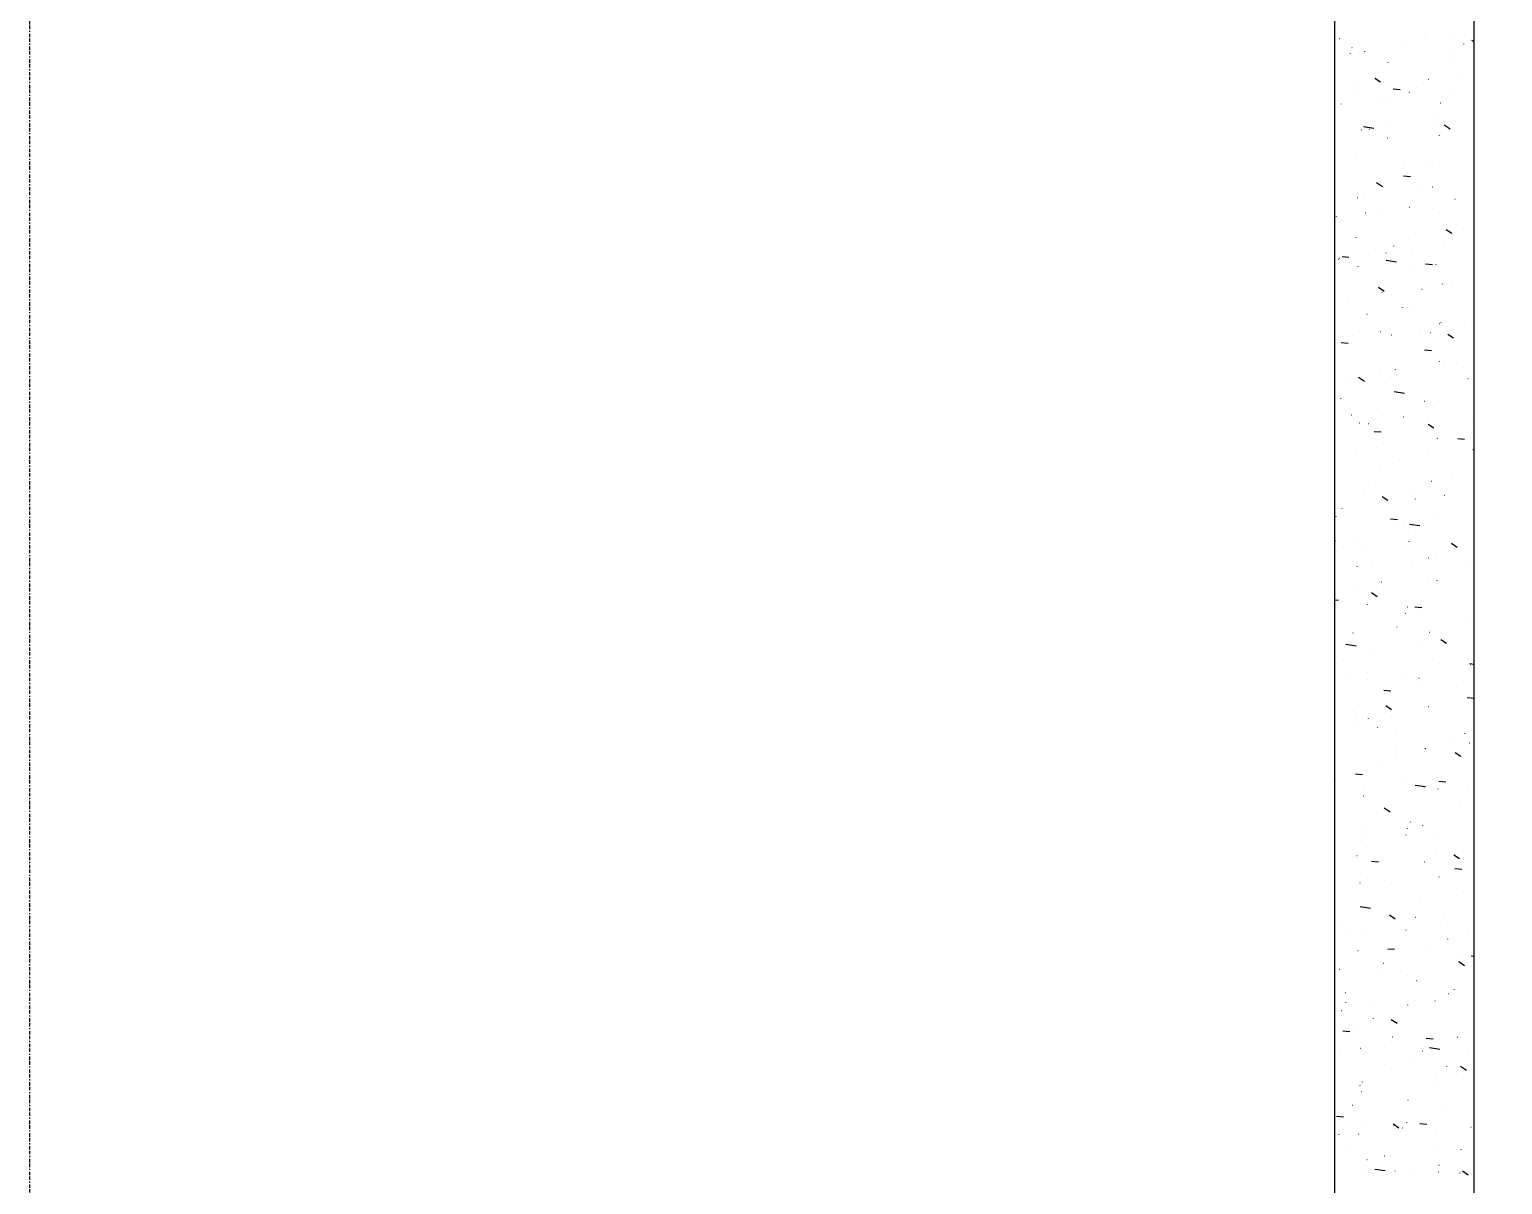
# Model space of a CAD drawing. Extents: x -1789 to 4156, y -3064 to 1391.
# Drawn here: x 2462.2 to 2588.9, y -1860.5 to -1761.1 of the extents above; entities that cross this region are included whole.
import ezdxf

# ---------------------------------------------------------------- set-up
doc = ezdxf.new("R2010")
doc.units = 0
doc.linetypes.add('ESTILO_TQS_0003', pattern=[0.92, 0.3, -0.15, 0.02, -0.15, 0.3])
doc.layers.add('2', color=2, linetype='CONTINUOUS')
doc.layers.add('9', color=254, linetype='CONTINUOUS')

msp = doc.modelspace()

# ---------------------------------------------------------------- linework, layer by layer
at = {"layer": '2', "linetype": 'ESTILO_TQS_0003'}
msp.add_lwpolyline([(2462.16665, -2158.40875), (3089.1606, -2158.40875), (3089.1606, 1006.1651), (2462.16665, 1011.24555), (2462.16665, -2158.40875)], dxfattribs=at)
at = {"layer": '9', "linetype": 'Continuous'}
for p, q in [((2574.87045, -1761.8922), (2574.862, -1761.8868)), ((2580.20865, -1762.11775), (2580.2002, -1762.11235)), ((2582.2318, -1761.41185), (2582.22445, -1761.4051)), ((2582.23605, -1761.7966), (2582.246, -1761.7953)), ((2584.73945, -1761.467), (2584.7494, -1761.4657)), ((2585.5469, -1762.3433), (2585.53845, -1762.3379)), ((2586.4368, -1762.1637), (2586.2334, -1762.0265)), ((2574.4368, -1762.8234), (2574.4368, -1762.8234)), ((2575.78805, -1763.1737), (2575.796, -1763.16765)), ((2575.92055, -1762.62805), (2575.9305, -1762.62675)), ((2577.04255, -1763.00175), (2577.0352, -1762.995)), ((2584.432, -1763.01225), (2584.43995, -1763.00615)), ((2584.62795, -1763.6075), (2584.6206, -1763.60075)), ((2586.4368, -1762.91025), (2586.4368, -1762.91025)), ((2586.4368, -1762.91025), (2586.4368, -1762.91025)), ((2574.4368, -1764.21055), (2574.4368, -1764.21055)), ((2574.4368, -1764.21055), (2574.4368, -1764.21055)), ((2579.03505, -1763.91785), (2579.043, -1763.91175)), ((2584.9909, -1765.0317), (2585.0008, -1765.0304)), ((2576.11065, -1765.85755), (2576.1022, -1765.8522)), ((2576.172, -1766.19275), (2576.1819, -1766.1914)), ((2578.3889, -1765.628), (2577.89145, -1765.29245)), ((2580.06705, -1766.2849), (2579.46935, -1766.2326)), ((2581.4489, -1766.0831), (2581.44045, -1766.07775)), ((2582.4875, -1765.36125), (2582.4974, -1765.35995)), ((2584.3104, -1766.3412), (2584.31835, -1766.3351)), ((2586.4368, -1765.26505), (2586.4368, -1765.26505)), ((2586.4368, -1765.26505), (2586.4368, -1765.26505)), ((2586.4368, -1765.26505), (2586.4368, -1765.26505)), ((2586.4368, -1766.0855), (2586.4368, -1766.0855)), ((2586.4368, -1766.0855), (2586.4368, -1766.0855)), ((2574.4368, -1766.42115), (2574.4368, -1766.42115)), ((2574.4368, -1767.4462), (2574.4368, -1767.4462)), ((2574.4368, -1767.4462), (2574.4368, -1767.4462)), ((2575.0298, -1767.50235), (2575.02245, -1767.4956)), ((2578.21915, -1767.2008), (2578.2107, -1767.19545)), ((2579.11655, -1767.09095), (2579.1245, -1767.08485)), ((2580.86165, -1766.5013), (2580.8543, -1766.49455)), ((2583.55735, -1767.42635), (2583.54895, -1767.421)), ((2586.4368, -1766.8422), (2586.4368, -1766.8422)), ((2583.2578, -1768.69695), (2583.25045, -1768.6902)), ((2574.4368, -1770.01895), (2574.4368, -1770.01895)), ((2574.4368, -1770.01895), (2574.4368, -1770.01895)), ((2576.7536, -1769.71395), (2576.7635, -1769.71265)), ((2577.7933, -1769.61435), (2576.90395, -1769.4764)), ((2577.42595, -1769.698), (2577.4186, -1769.69125)), ((2579.257, -1769.38435), (2579.2669, -1769.38305)), ((2583.0443, -1768.88575), (2583.0542, -1768.88445)), ((2584.35795, -1769.6542), (2583.86055, -1769.31865)), ((2586.4368, -1769.2608), (2586.4368, -1769.2608)), ((2586.4368, -1769.2608), (2586.4368, -1769.2608)), ((2586.4368, -1769.2608), (2586.4368, -1769.2608)), ((2574.4368, -1770.68185), (2574.4368, -1770.68185)), ((2578.99495, -1770.4199), (2579.0029, -1770.4138)), ((2583.4605, -1770.22895), (2583.46845, -1770.2229)), ((2586.4368, -1770.9549), (2586.4368, -1770.9549)), ((2586.4368, -1771.0564), (2586.4368, -1771.0564)), ((2576.2718, -1772.3108), (2576.26335, -1772.3054)), ((2582.81885, -1772.5132), (2582.82875, -1772.5119)), ((2586.4368, -1771.61), (2586.4368, -1771.61)), ((2586.4368, -1771.61), (2586.4368, -1771.61)), ((2586.4368, -1771.61), (2586.4368, -1771.61)), ((2586.4368, -1772.43605), (2586.4368, -1772.43605)), ((2586.4368, -1772.43605), (2586.4368, -1772.43605)), ((2586.4368, -1772.43605), (2586.4368, -1772.43605)), ((2574.4368, -1773.61675), (2574.4368, -1773.61675)), ((2574.4368, -1773.61675), (2574.4368, -1773.61675)), ((2574.4368, -1773.91745), (2574.4368, -1773.91745)), ((2580.31545, -1772.8428), (2580.32535, -1772.8415)), ((2580.94755, -1773.76245), (2580.34985, -1773.71015)), ((2582.3343, -1772.99775), (2582.3259, -1772.9924)), ((2578.54595, -1774.6266), (2578.04855, -1774.2911)), ((2578.28785, -1774.1981), (2578.2958, -1774.192)), ((2581.53485, -1774.94225), (2581.54275, -1774.93615)), ((2582.84495, -1774.6636), (2582.83755, -1774.65685)), ((2586.4368, -1774.2427), (2586.4368, -1774.2427)), ((2576.41765, -1775.57895), (2576.4092, -1775.5736)), ((2576.94585, -1775.60305), (2576.93845, -1775.5963)), ((2580.88615, -1776.36545), (2580.89605, -1776.36415)), ((2584.7818, -1775.68635), (2584.78975, -1775.6803)), ((2586.4368, -1775.61135), (2586.4368, -1775.61135)), ((2586.4368, -1775.61135), (2586.4368, -1775.61135)), ((2574.4368, -1777.1531), (2574.4368, -1777.1531)), ((2574.4368, -1777.1531), (2574.4368, -1777.1531)), ((2574.4368, -1777.1531), (2574.4368, -1777.1531)), ((2574.4368, -1777.2145), (2574.4368, -1777.2145)), ((2574.4368, -1777.2145), (2574.4368, -1777.2145)), ((2574.5954, -1777.19365), (2574.60535, -1777.1923)), ((2577.0988, -1776.86405), (2577.10875, -1776.86275)), ((2578.5261, -1776.9222), (2578.5177, -1776.91685)), ((2582.85025, -1776.5017), (2582.8418, -1776.49635)), ((2576.27885, -1778.97525), (2576.2868, -1778.9692)), ((2584.51505, -1778.6528), (2584.0176, -1778.3173)), ((2584.9587, -1777.84495), (2584.9503, -1777.8396)), ((2586.4368, -1777.95495), (2586.4368, -1777.95495)), ((2586.4368, -1777.95495), (2586.4368, -1777.95495)), ((2586.4368, -1778.7866), (2586.4368, -1778.7866)), ((2586.4368, -1778.7866), (2586.4368, -1778.7866)), ((2586.4368, -1778.7866), (2586.4368, -1778.7866)), ((2579.52585, -1779.7194), (2579.5338, -1779.7133)), ((2580.76495, -1779.1026), (2580.75755, -1779.09585)), ((2581.1237, -1779.93195), (2581.1336, -1779.93065)), ((2583.824, -1779.65695), (2583.83195, -1779.65085)), ((2586.4368, -1779.94905), (2586.4368, -1779.94905)), ((2574.4368, -1780.38875), (2574.4368, -1780.38875)), ((2574.4368, -1780.38875), (2574.4368, -1780.38875)), ((2574.4368, -1780.8123), (2574.4368, -1780.8123)), ((2574.4368, -1780.8123), (2574.4368, -1780.8123)), ((2574.76005, -1780.87355), (2574.75165, -1780.86815)), ((2574.83295, -1780.76015), (2574.8429, -1780.75885)), ((2575.6695, -1780.7012), (2575.07175, -1780.6489)), ((2576.4569, -1781.49995), (2576.4495, -1781.4932)), ((2577.33635, -1780.43055), (2577.3463, -1780.42925)), ((2578.8781, -1780.3217), (2578.86965, -1780.31635)), ((2579.76275, -1781.11055), (2578.87335, -1780.9726)), ((2582.8421, -1781.32875), (2582.2444, -1781.27645)), ((2583.1611, -1781.29825), (2583.1537, -1781.2915)), ((2580.98655, -1781.66495), (2580.9781, -1781.6596)), ((2586.4368, -1781.64325), (2586.4368, -1781.64325)), ((2586.4368, -1781.9619), (2586.4368, -1781.9619)), ((2586.4368, -1781.9619), (2586.4368, -1781.9619)), ((2586.4368, -1781.9619), (2586.4368, -1781.9619)), ((2586.4368, -1782.14565), (2586.4368, -1782.14565)), ((2574.4368, -1783.62435), (2574.4368, -1783.62435)), ((2574.4368, -1783.62435), (2574.4368, -1783.62435)), ((2578.70305, -1783.62525), (2578.2056, -1783.28975)), ((2578.50855, -1783.73565), (2578.5165, -1783.72955)), ((2581.94025, -1783.4222), (2581.95015, -1783.4209)), ((2583.7024, -1782.9859), (2583.71035, -1782.9798)), ((2584.44365, -1783.09265), (2584.45355, -1783.09135)), ((2574.4368, -1784.41005), (2574.4368, -1784.41005)), ((2575.62475, -1784.25365), (2575.63465, -1784.25235)), ((2580.27595, -1784.9995), (2580.2686, -1784.99275)), ((2581.33855, -1785.06445), (2581.3301, -1785.0591)), ((2586.4368, -1784.29995), (2586.4368, -1784.29995)), ((2586.4368, -1784.29995), (2586.4368, -1784.29995)), ((2586.4368, -1784.29995), (2586.4368, -1784.29995)), ((2586.4368, -1785.13715), (2586.4368, -1785.13715)), ((2586.4368, -1785.13715), (2586.4368, -1785.13715)), ((2586.4368, -1785.13715), (2586.4368, -1785.13715)), ((2577.2205, -1785.6163), (2577.2121, -1785.6109)), ((2583.447, -1786.4077), (2583.43855, -1786.40235)), ((2583.5808, -1786.3148), (2583.58875, -1786.30875)), ((2585.60025, -1786.53815), (2585.6102, -1786.53685)), ((2574.4368, -1786.86), (2574.4368, -1786.86)), ((2575.9679, -1787.3969), (2575.96055, -1787.3901)), ((2578.38695, -1787.0646), (2578.3949, -1787.0585)), ((2579.30955, -1787.36635), (2579.31945, -1787.36505)), ((2581.81295, -1787.03675), (2581.82285, -1787.03545)), ((2582.6721, -1787.1952), (2582.66475, -1787.18845)), ((2584.6721, -1787.65145), (2584.1747, -1787.3159)), ((2574.4368, -1788.00785), (2574.4368, -1788.00785)), ((2574.4368, -1788.00785), (2574.4368, -1788.00785)), ((2575.60235, -1788.0959), (2575.00465, -1788.0436)), ((2582.77495, -1788.7234), (2582.17725, -1788.6711)), ((2586.4368, -1788.31245), (2586.4368, -1788.31245)), ((2586.4368, -1788.31245), (2586.4368, -1788.31245)), ((2586.4368, -1788.31245), (2586.4368, -1788.31245)), ((2586.4368, -1788.84175), (2586.4368, -1788.84175)), ((2586.4368, -1789.04375), (2586.4368, -1789.04375)), ((2574.4368, -1790.09565), (2574.4368, -1790.09565)), ((2578.26535, -1790.3935), (2578.2733, -1790.38745)), ((2579.68095, -1790.35905), (2579.67255, -1790.35365)), ((2583.45925, -1789.64375), (2583.46715, -1789.63765)), ((2583.79895, -1789.8072), (2583.79055, -1789.80185)), ((2585.5186, -1790.1467), (2585.5285, -1790.1454)), ((2574.4368, -1791.6056), (2574.4368, -1791.6056)), ((2574.4368, -1791.6056), (2574.4368, -1791.6056)), ((2574.4368, -1791.6056), (2574.4368, -1791.6056)), ((2575.41575, -1791.47675), (2575.42565, -1791.47545)), ((2576.9982, -1791.368), (2576.5008, -1791.0325)), ((2579.2031, -1790.97815), (2579.213, -1790.97685)), ((2579.787, -1790.89645), (2579.77965, -1790.8897)), ((2585.90745, -1791.15045), (2585.899, -1791.1451)), ((2586.4368, -1790.6449), (2586.4368, -1790.6449)), ((2586.4368, -1790.6449), (2586.4368, -1790.6449)), ((2586.4368, -1790.6449), (2586.4368, -1790.6449)), ((2586.4368, -1791.4877), (2586.4368, -1791.4877)), ((2586.4368, -1791.4877), (2586.4368, -1791.4877)), ((2586.4368, -1791.4877), (2586.4368, -1791.4877)), ((2574.9708, -1792.8282), (2574.96345, -1792.8214)), ((2580.4449, -1792.4071), (2579.5555, -1792.26915)), ((2574.4368, -1793.33125), (2574.4368, -1793.33125)), ((2578.14375, -1793.72245), (2578.1517, -1793.71635)), ((2582.18315, -1793.0921), (2582.1758, -1793.08535)), ((2583.33765, -1792.9727), (2583.34555, -1792.9666)), ((2586.4368, -1793.3364), (2586.4368, -1793.3364)), ((2574.4368, -1795.2034), (2574.4368, -1795.2034)), ((2574.4368, -1795.2034), (2574.4368, -1795.2034)), ((2574.4368, -1795.2034), (2574.4368, -1795.2034)), ((2575.87275, -1794.2835), (2575.86435, -1794.2781)), ((2576.55155, -1794.925), (2576.56145, -1794.9237)), ((2577.367, -1795.02385), (2577.3596, -1795.0171)), ((2580.3389, -1794.4264), (2580.3488, -1794.4251)), ((2582.1414, -1795.1018), (2582.133, -1795.0964)), ((2582.9673, -1795.3942), (2582.46985, -1795.0587)), ((2586.2594, -1794.55), (2586.251, -1794.5446)), ((2586.4368, -1794.663), (2586.4368, -1794.663)), ((2574.4368, -1796.5669), (2574.4368, -1796.5669)), ((2578.4445, -1795.74505), (2577.8468, -1795.69275)), ((2583.26365, -1796.2651), (2583.27155, -1796.259)), ((2585.6171, -1796.3726), (2585.0194, -1796.3203)), ((2586.4368, -1796.4443), (2586.4368, -1796.4443)), ((2576.22475, -1797.683), (2576.2163, -1797.67765)), ((2578.02215, -1797.0514), (2578.0301, -1797.0453)), ((2582.5395, -1797.73445), (2582.5494, -1797.73315)), ((2586.3268, -1797.23585), (2586.33675, -1797.23455)), ((2586.4368, -1796.98985), (2586.4368, -1796.98985)), ((2586.4368, -1796.98985), (2586.4368, -1796.98985)), ((2586.4368, -1796.98985), (2586.4368, -1796.98985)), ((2586.4368, -1797.73445), (2586.4368, -1797.73445)), ((2586.4368, -1797.83825), (2586.4368, -1797.83825)), ((2586.4368, -1797.83825), (2586.4368, -1797.83825)), ((2574.4368, -1798.8012), (2574.4368, -1798.8012)), ((2574.4368, -1798.8012), (2574.4368, -1798.8012)), ((2578.3332, -1799.02625), (2578.3248, -1799.0209)), ((2580.0361, -1798.064), (2580.046, -1798.0627)), ((2574.4368, -1799.8025), (2574.4368, -1799.8025)), ((2577.94815, -1800.3438), (2577.9561, -1800.3377)), ((2582.78595, -1799.98945), (2582.7786, -1799.9827)), ((2584.60185, -1799.84455), (2584.59345, -1799.83915)), ((2576.9541, -1800.9905), (2576.94675, -1800.98375)), ((2579.01715, -1801.6225), (2578.51975, -1801.287)), ((2581.19515, -1801.08795), (2581.2031, -1801.08185)), ((2581.393, -1801.48315), (2581.4029, -1801.48185)), ((2583.8964, -1801.1536), (2583.9063, -1801.1523)), ((2586.4368, -1801.01355), (2586.4368, -1801.01355)), ((2586.4368, -1801.01355), (2586.4368, -1801.01355)), ((2574.4368, -1802.39895), (2574.4368, -1802.39895)), ((2574.4368, -1803.03815), (2574.4368, -1803.03815)), ((2574.56715, -1802.97755), (2574.55875, -1802.9722)), ((2575.0775, -1802.3146), (2575.0874, -1802.3133)), ((2582.97285, -1802.9595), (2582.98075, -1802.9534)), ((2579.83205, -1803.267), (2579.2343, -1803.2147)), ((2580.47585, -1803.56655), (2580.46745, -1803.5612)), ((2581.77065, -1803.8035), (2580.8813, -1803.66555)), ((2586.4368, -1803.84485), (2586.4069, -1803.8422)), ((2586.4368, -1803.33485), (2586.4368, -1803.33485)), ((2586.4368, -1803.33485), (2586.4368, -1803.33485)), ((2586.4368, -1804.1888), (2586.4368, -1804.1888)), ((2586.4368, -1804.1888), (2586.4368, -1804.1888)), ((2586.4368, -1804.1888), (2586.4368, -1804.1888)), ((2574.50105, -1805.08765), (2574.49365, -1805.08085)), ((2576.0225, -1805.05705), (2576.0304, -1805.051)), ((2580.7732, -1804.49005), (2580.76585, -1804.4833)), ((2580.84435, -1805.1532), (2580.85425, -1805.15185)), ((2584.98625, -1805.6487), (2584.4888, -1805.3132)), ((2586.4368, -1804.52715), (2586.4368, -1804.52715)), ((2574.4368, -1805.99675), (2574.4368, -1805.99675)), ((2574.4368, -1805.99675), (2574.4368, -1805.99675)), ((2574.4368, -1806.2738), (2574.4368, -1806.2738)), ((2574.4368, -1806.2738), (2574.4368, -1806.2738)), ((2574.4368, -1806.2738), (2574.4368, -1806.2738)), ((2574.5536, -1805.98135), (2574.56355, -1805.98005)), ((2577.057, -1805.6518), (2577.06695, -1805.6505)), ((2582.51645, -1806.54535), (2582.52435, -1806.53925)), ((2583.16935, -1806.6857), (2583.162, -1806.67895)), ((2586.4368, -1806.6271), (2586.4368, -1806.6271)), ((2576.37785, -1807.3064), (2576.36945, -1807.301)), ((2577.65735, -1807.0382), (2577.6653, -1807.0321)), ((2581.14565, -1807.1685), (2581.1372, -1807.16315)), ((2585.7634, -1807.2895), (2585.77135, -1807.2834)), ((2586.4368, -1807.3641), (2586.4368, -1807.3641)), ((2586.4368, -1807.3641), (2586.4368, -1807.3641)), ((2576.1316, -1809.3714), (2576.1415, -1809.3701)), ((2578.32015, -1808.5872), (2578.31275, -1808.58045)), ((2578.48635, -1808.64965), (2578.4779, -1808.64425)), ((2578.635, -1809.0418), (2578.6449, -1809.0405)), ((2582.4223, -1808.5432), (2582.43225, -1808.5419)), ((2583.2541, -1808.51175), (2583.24565, -1808.5064)), ((2574.4368, -1809.5094), (2574.4368, -1809.5094)), ((2574.4368, -1809.5945), (2574.4368, -1809.5945)), ((2574.4368, -1809.5945), (2574.4368, -1809.5945)), ((2574.75715, -1810.2235), (2574.4368, -1810.1955)), ((2577.26045, -1810.5784), (2577.2684, -1810.5723)), ((2578.101, -1809.8972), (2577.60355, -1809.5617)), ((2586.4368, -1809.6798), (2586.4368, -1809.6798)), ((2586.4368, -1809.6798), (2586.4368, -1809.6798)), ((2586.4368, -1809.6798), (2586.4368, -1809.6798)), ((2586.4368, -1810.53935), (2586.4368, -1810.53935)), ((2586.4368, -1810.53935), (2586.4368, -1810.53935)), ((2586.4368, -1810.53935), (2586.4368, -1810.53935)), ((2580.50745, -1811.32255), (2580.5154, -1811.31645)), ((2580.7163, -1810.78285), (2580.7089, -1810.7761)), ((2581.92975, -1810.85105), (2581.33205, -1810.79875)), ((2586.10715, -1811.6559), (2586.11705, -1811.65455)), ((2586.4368, -1811.24535), (2586.4368, -1811.24535)), ((2574.4368, -1812.74505), (2574.4368, -1812.74505)), ((2574.4368, -1812.74505), (2574.4368, -1812.74505)), ((2574.4368, -1813.1923), (2574.4368, -1813.1923)), ((2574.4368, -1813.1923), (2574.4368, -1813.1923)), ((2574.4368, -1813.1923), (2574.4368, -1813.1923)), ((2576.0043, -1812.98595), (2576.0142, -1812.98465)), ((2579.7916, -1812.48735), (2579.80155, -1812.486)), ((2582.60805, -1812.94635), (2582.61595, -1812.94025)), ((2576.2889, -1814.14405), (2575.3995, -1814.00615)), ((2577.83115, -1814.4841), (2577.8238, -1814.47735)), ((2581.87725, -1813.98515), (2581.8688, -1813.97975)), ((2584.07005, -1813.9234), (2583.57265, -1813.5879)), ((2586.4368, -1813.71465), (2586.4368, -1813.71465)), ((2586.4368, -1813.71465), (2586.4368, -1813.71465)), ((2586.4368, -1813.71465), (2586.4368, -1813.71465)), ((2575.192, -1815.40125), (2575.1999, -1815.39515)), ((2583.47645, -1815.6), (2583.48635, -1815.5987)), ((2585.97985, -1815.2704), (2585.98975, -1815.2691)), ((2586.4368, -1815.7179), (2586.0719, -1815.6613)), ((2586.13525, -1815.74845), (2586.1279, -1815.7417)), ((2586.4368, -1815.5198), (2586.4368, -1815.5198)), ((2574.4368, -1815.9807), (2574.4368, -1815.9807)), ((2574.4368, -1816.7901), (2574.4368, -1816.7901)), ((2575.67985, -1816.38755), (2575.67145, -1816.38215)), ((2577.16095, -1816.43145), (2577.17085, -1816.43015)), ((2577.29255, -1817.02505), (2577.3005, -1817.01895)), ((2580.2273, -1816.67975), (2580.21995, -1816.673)), ((2581.68595, -1816.8895), (2581.6939, -1816.8834)), ((2586.4368, -1816.02475), (2586.4368, -1816.02475)), ((2586.4368, -1816.02475), (2586.4368, -1816.02475)), ((2586.4368, -1816.8899), (2586.4368, -1816.8899)), ((2586.4368, -1816.8899), (2586.4368, -1816.8899)), ((2579.25715, -1818.01775), (2578.65945, -1817.96545)), ((2581.9485, -1817.20585), (2581.9401, -1817.20045)), ((2584.9329, -1817.63365), (2584.94085, -1817.62755)), ((2574.4368, -1819.2163), (2574.4368, -1819.2163)), ((2579.3313, -1819.61975), (2578.8339, -1819.28425)), ((2582.4856, -1819.3282), (2582.4955, -1819.3269)), ((2586.42975, -1818.64525), (2585.83205, -1818.59295)), ((2586.4368, -1818.6459), (2586.4368, -1818.6459)), ((2574.4368, -1820.38785), (2574.4368, -1820.38785)), ((2574.4368, -1820.38785), (2574.4368, -1820.38785)), ((2576.03185, -1819.78705), (2576.0234, -1819.78165)), ((2576.19485, -1820.1564), (2576.2048, -1820.1551)), ((2577.3422, -1820.381), (2577.33485, -1820.37425)), ((2578.69825, -1819.82685), (2578.7082, -1819.8255)), ((2586.4368, -1820.0652), (2586.4368, -1820.0652)), ((2586.4368, -1820.0652), (2586.4368, -1820.0652)), ((2576.5133, -1820.85865), (2576.5212, -1820.85255)), ((2578.1403, -1821.1303), (2578.1319, -1821.1249)), ((2579.76025, -1821.60275), (2579.7682, -1821.5967)), ((2584.40895, -1821.9486), (2584.40055, -1821.9432)), ((2585.6463, -1821.64535), (2585.63895, -1821.6386)), ((2574.4368, -1822.45195), (2574.4368, -1822.45195)), ((2574.4368, -1822.45195), (2574.4368, -1822.45195)), ((2574.4368, -1822.45195), (2574.4368, -1822.45195)), ((2579.73835, -1822.5767), (2579.731, -1822.56995)), ((2579.75675, -1823.28525), (2579.76665, -1823.28395)), ((2582.24325, -1822.93315), (2582.25115, -1822.92705)), ((2582.26015, -1822.9557), (2582.27005, -1822.9544)), ((2585.3004, -1823.64595), (2584.80295, -1823.31045)), ((2586.04745, -1822.45705), (2586.05735, -1822.45575)), ((2586.4368, -1822.36975), (2586.4368, -1822.36975)), ((2586.4368, -1822.36975), (2586.4368, -1822.36975)), ((2586.4368, -1823.24045), (2586.4368, -1823.24045)), ((2586.4368, -1823.24045), (2586.4368, -1823.24045)), ((2574.4368, -1823.98565), (2574.4368, -1823.98565)), ((2574.4368, -1823.98565), (2574.4368, -1823.98565)), ((2578.4923, -1824.5298), (2578.48385, -1824.5244)), ((2586.4368, -1824.4125), (2586.4368, -1824.4125)), ((2574.4368, -1825.6876), (2574.4368, -1825.6876)), ((2574.4368, -1825.6876), (2574.4368, -1825.6876)), ((2574.5043, -1825.6358), (2574.51225, -1825.6297)), ((2576.82195, -1825.2052), (2576.22425, -1825.15295)), ((2580.60075, -1825.87305), (2580.5923, -1825.86765)), ((2583.99455, -1825.83275), (2583.39685, -1825.78045)), ((2576.89515, -1826.3163), (2576.88775, -1826.30955)), ((2576.92775, -1827.01185), (2576.9357, -1827.00575)), ((2582.24585, -1826.2587), (2581.3565, -1826.12075)), ((2582.12165, -1826.2621), (2582.1296, -1826.256)), ((2583.3186, -1826.4141), (2583.3285, -1826.4128)), ((2585.822, -1826.08455), (2585.8319, -1826.08325)), ((2586.4368, -1826.0464), (2586.4368, -1826.0464)), ((2586.4368, -1826.41575), (2586.4368, -1826.41575)), ((2586.4368, -1826.41575), (2586.4368, -1826.41575)), ((2586.4368, -1826.41575), (2586.4368, -1826.41575)), ((2586.4368, -1826.90865), (2586.4368, -1826.90865)), ((2574.4368, -1827.5834), (2574.4368, -1827.5834)), ((2577.0031, -1827.24555), (2577.013, -1827.24425)), ((2579.20375, -1828.4264), (2578.7063, -1828.0909)), ((2585.15735, -1827.54225), (2585.15, -1827.5355)), ((2574.4368, -1828.9232), (2574.4368, -1828.9232)), ((2580.95275, -1829.27255), (2580.9443, -1829.26715)), ((2582.00005, -1829.591), (2582.008, -1829.58495)), ((2586.4368, -1828.7147), (2586.4368, -1828.7147)), ((2586.4368, -1828.7147), (2586.4368, -1828.7147)), ((2586.4368, -1829.591), (2586.4368, -1829.591)), ((2586.4368, -1829.591), (2586.4368, -1829.591)), ((2586.4368, -1829.591), (2586.4368, -1829.591)), ((2576.77765, -1830.873), (2576.78755, -1830.8717)), ((2576.80615, -1830.3408), (2576.8141, -1830.3347)), ((2576.8347, -1829.82435), (2576.8263, -1829.819)), ((2580.56495, -1830.3744), (2580.5749, -1830.3731)), ((2580.71425, -1829.81585), (2580.70685, -1829.8091)), ((2583.0612, -1830.6158), (2583.05275, -1830.6104)), ((2574.4368, -1831.1812), (2574.4368, -1831.1812)), ((2574.4368, -1831.1812), (2574.4368, -1831.1812)), ((2574.4368, -1831.1812), (2574.4368, -1831.1812)), ((2574.4368, -1832.15885), (2574.4368, -1832.15885)), ((2576.3643, -1832.17485), (2576.3569, -1832.1681)), ((2583.1104, -1832.01155), (2583.103, -1832.0048)), ((2585.1728, -1832.4526), (2584.6754, -1832.11705)), ((2578.2095, -1832.72715), (2577.61175, -1832.67485)), ((2582.17675, -1832.69105), (2582.1847, -1832.685)), ((2585.3821, -1833.35465), (2584.78435, -1833.30235)), ((2585.43255, -1833.33135), (2585.4425, -1833.33005)), ((2586.4368, -1832.7663), (2586.4368, -1832.7663)), ((2586.4368, -1832.7663), (2586.4368, -1832.7663)), ((2586.4368, -1832.7663), (2586.4368, -1832.7663)), ((2586.4368, -1833.30515), (2586.4368, -1833.30515)), ((2586.4368, -1833.44695), (2586.4368, -1833.44695)), ((2576.61365, -1834.4924), (2576.6236, -1834.4911)), ((2576.6846, -1833.6697), (2576.6925, -1833.66365)), ((2578.76045, -1834.3705), (2578.75305, -1834.36375)), ((2579.29515, -1834.5671), (2579.28675, -1834.56175)), ((2582.9292, -1833.66095), (2582.9391, -1833.65965)), ((2583.4132, -1834.0153), (2583.40475, -1834.0099)), ((2574.4368, -1834.779), (2574.4368, -1834.779)), ((2574.4368, -1835.3945), (2574.4368, -1835.3945)), ((2585.52165, -1835.35855), (2585.5132, -1835.35315)), ((2586.4368, -1835.05965), (2586.4368, -1835.05965)), ((2586.4368, -1835.05965), (2586.4368, -1835.05965)), ((2586.4368, -1835.05965), (2586.4368, -1835.05965)), ((2586.4368, -1835.94155), (2586.4368, -1835.94155)), ((2586.4368, -1835.94155), (2586.4368, -1835.94155)), ((2586.4368, -1835.94155), (2586.4368, -1835.94155)), ((2577.53045, -1836.71815), (2576.6411, -1836.5802)), ((2577.0041, -1836.6602), (2577.012, -1836.6541)), ((2579.64545, -1837.617), (2579.14805, -1837.2815)), ((2581.75685, -1836.2489), (2581.7648, -1836.2428)), ((2583.9014, -1837.1307), (2583.9113, -1837.1294)), ((2574.4368, -1838.37675), (2574.4368, -1838.37675)), ((2575.0825, -1838.29175), (2575.0924, -1838.29045)), ((2575.48695, -1838.49155), (2575.47855, -1838.4862)), ((2580.58195, -1838.56215), (2580.5735, -1838.5568)), ((2581.398, -1837.4603), (2581.4079, -1837.459)), ((2583.49805, -1838.14845), (2583.506, -1838.1424)), ((2586.4368, -1838.09945), (2586.4368, -1838.09945)), ((2574.4368, -1838.6301), (2574.4368, -1838.6301)), ((2574.4368, -1838.6301), (2574.4368, -1838.6301)), ((2574.4368, -1838.6301), (2574.4368, -1838.6301)), ((2576.86565, -1838.9792), (2576.85825, -1838.97245)), ((2584.17945, -1839.3361), (2584.17205, -1839.32935)), ((2585.8736, -1838.75805), (2585.8652, -1838.7527)), ((2586.4368, -1839.11685), (2586.4368, -1839.11685)), ((2576.4414, -1840.3276), (2576.4493, -1840.3215)), ((2579.597, -1840.24905), (2578.9993, -1840.19675)), ((2582.69045, -1839.9054), (2582.682, -1839.90005)), ((2584.95985, -1840.58915), (2584.9698, -1840.58785)), ((2586.4368, -1840.84745), (2586.1719, -1840.8243)), ((2574.4368, -1841.86575), (2574.4368, -1841.86575)), ((2574.4368, -1841.97455), (2574.4368, -1841.97455)), ((2574.4368, -1841.97455), (2574.4368, -1841.97455)), ((2574.4368, -1841.97455), (2574.4368, -1841.97455)), ((2574.85705, -1841.9192), (2574.86695, -1841.9179)), ((2578.2421, -1842.1815), (2578.25, -1842.1754)), ((2578.64435, -1841.4206), (2578.65425, -1841.4193)), ((2585.61455, -1841.6432), (2585.1171, -1841.3077)), ((2586.4368, -1841.40465), (2586.4368, -1841.40465)), ((2586.4368, -1841.40465), (2586.4368, -1841.40465)), ((2586.4368, -1842.19785), (2586.4368, -1842.19785)), ((2586.4368, -1842.2921), (2586.4368, -1842.2921)), ((2586.4368, -1842.2921), (2586.4368, -1842.2921)), ((2586.4368, -1842.2921), (2586.4368, -1842.2921)), ((2580.68475, -1842.4788), (2580.67735, -1842.472)), ((2581.48905, -1842.92565), (2581.497, -1842.91955)), ((2575.38635, -1843.9687), (2575.379, -1843.96195)), ((2575.40485, -1844.7898), (2575.39645, -1844.78445)), ((2581.3278, -1844.6651), (2581.3377, -1844.6638)), ((2583.0809, -1844.67445), (2583.0735, -1844.6677)), ((2584.21605, -1844.0526), (2584.20765, -1844.04725)), ((2584.73605, -1843.6698), (2584.74395, -1843.6637)), ((2574.4368, -1845.1014), (2574.4368, -1845.1014)), ((2574.4368, -1845.1014), (2574.4368, -1845.1014)), ((2574.4368, -1845.5723), (2574.4368, -1845.5723)), ((2574.4368, -1845.5723), (2574.4368, -1845.5723)), ((2575.0371, -1845.4933), (2575.047, -1845.492)), ((2577.5405, -1845.1637), (2577.5504, -1845.1624)), ((2577.7825, -1846.16435), (2577.77515, -1846.1576)), ((2580.7431, -1845.01535), (2580.73465, -1845.01)), ((2586.4368, -1845.4674), (2586.4368, -1845.4674)), ((2586.4368, -1845.4674), (2586.4368, -1845.4674)), ((2575.73935, -1847.3121), (2575.14165, -1847.2598)), ((2576.1736, -1847.00435), (2576.1815, -1846.99825)), ((2579.80255, -1846.61565), (2579.3051, -1846.28015)), ((2574.4368, -1848.337), (2574.4368, -1848.337)), ((2578.6971, -1848.6092), (2578.70705, -1848.6079)), ((2579.42055, -1847.7485), (2579.4285, -1847.7424)), ((2582.91195, -1847.9396), (2582.31425, -1847.88735)), ((2583.48745, -1848.83275), (2582.59805, -1848.69485)), ((2585.0126, -1847.77775), (2585.02255, -1847.77645)), ((2586.4368, -1847.7496), (2586.4368, -1847.7496)), ((2586.4368, -1847.7496), (2586.4368, -1847.7496)), ((2586.4368, -1847.7496), (2586.4368, -1847.7496)), ((2586.4368, -1848.248), (2586.4368, -1848.248)), ((2586.4368, -1848.64265), (2586.4368, -1848.64265)), ((2586.4368, -1848.64265), (2586.4368, -1848.64265)), ((2574.4368, -1849.1701), (2574.4368, -1849.1701)), ((2574.4368, -1849.1701), (2574.4368, -1849.1701)), ((2574.4368, -1849.1701), (2574.4368, -1849.1701)), ((2574.9098, -1849.10785), (2574.9197, -1849.1065)), ((2576.6451, -1848.7552), (2576.63665, -1848.74985)), ((2581.27045, -1849.56465), (2581.2784, -1849.55855)), ((2581.9833, -1848.98075), (2581.9749, -1848.9754)), ((2585.91455, -1849.23675), (2585.92245, -1849.23065)), ((2586.4368, -1849.2902), (2586.4368, -1849.2902)), ((2578.75355, -1850.09845), (2578.74515, -1850.0931)), ((2583.2015, -1851.12995), (2583.19415, -1851.1232)), ((2584.0918, -1850.324), (2584.08335, -1850.31865)), ((2585.7716, -1850.64185), (2585.2742, -1850.30635)), ((2586.4368, -1851.09055), (2586.4368, -1851.09055)), ((2574.4368, -1851.57265), (2574.4368, -1851.57265)), ((2576.6418, -1851.9284), (2576.6334, -1851.923)), ((2576.72375, -1852.4668), (2576.73365, -1852.4655)), ((2576.83615, -1851.64215), (2576.8288, -1851.6354)), ((2583.03925, -1851.63535), (2583.04915, -1851.63405)), ((2585.54265, -1851.30575), (2585.55255, -1851.30445)), ((2586.4368, -1851.81795), (2586.4368, -1851.81795)), ((2586.4368, -1851.81795), (2586.4368, -1851.81795)), ((2586.4368, -1851.81795), (2586.4368, -1851.81795)), ((2574.4368, -1852.7679), (2574.4368, -1852.7679)), ((2575.955, -1853.64335), (2575.9629, -1853.63725)), ((2580.74185, -1853.2059), (2580.7498, -1853.1998)), ((2574.4368, -1854.8083), (2574.4368, -1854.8083)), ((2575.1994, -1854.6654), (2574.6017, -1854.6131)), ((2583.98885, -1853.95), (2583.9968, -1853.94395)), ((2586.4368, -1854.09455), (2586.4368, -1854.09455)), ((2586.4368, -1854.09455), (2586.4368, -1854.09455)), ((2586.4368, -1854.9932), (2586.4368, -1854.9932)), ((2586.4368, -1854.9932), (2586.4368, -1854.9932)), ((2586.4368, -1854.9932), (2586.4368, -1854.9932)), ((2574.8234, -1856.14275), (2574.816, -1856.136)), ((2576.4983, -1856.09425), (2576.5082, -1856.09295)), ((2576.8062, -1855.2084), (2576.7978, -1855.20305)), ((2579.9596, -1855.6143), (2579.4622, -1855.27875)), ((2580.2856, -1855.59565), (2580.29555, -1855.59435)), ((2580.65525, -1855.1417), (2580.6479, -1855.13495)), ((2582.372, -1855.2929), (2581.7743, -1855.2406)), ((2583.2203, -1856.11935), (2583.21185, -1856.11395)), ((2586.1616, -1855.5184), (2586.16955, -1855.51235)), ((2586.4368, -1855.64855), (2586.4368, -1855.64855)), ((2574.4368, -1856.36565), (2574.4368, -1856.36565)), ((2574.4368, -1856.36565), (2574.4368, -1856.36565)), ((2574.4368, -1856.36565), (2574.4368, -1856.36565)), ((2575.4859, -1857.23895), (2575.49385, -1857.23285)), ((2583.0514, -1857.33735), (2583.04405, -1857.3306)), ((2585.32875, -1857.4626), (2585.3203, -1857.4572)), ((2574.4368, -1858.0439), (2574.4368, -1858.0439)), ((2574.4368, -1858.0439), (2574.4368, -1858.0439)), ((2577.21955, -1858.3384), (2577.21215, -1858.33165)), ((2578.7329, -1857.98305), (2578.7408, -1857.977)), ((2583.41125, -1858.78195), (2583.42115, -1858.7806)), ((2586.4368, -1858.1685), (2586.4368, -1858.1685)), ((2586.4368, -1858.1685), (2586.4368, -1858.1685)), ((2586.4368, -1858.1685), (2586.4368, -1858.1685)), ((2574.4368, -1859.96345), (2574.4368, -1859.96345)), ((2574.4368, -1859.96345), (2574.4368, -1859.96345)), ((2577.12055, -1859.6101), (2577.13045, -1859.6088)), ((2578.772, -1859.2922), (2577.88265, -1859.15425)), ((2579.62395, -1859.28055), (2579.63385, -1859.27925)), ((2580.90565, -1859.55145), (2580.9136, -1859.5454)), ((2583.38465, -1859.39935), (2583.37625, -1859.39395)), ((2585.22685, -1859.47135), (2585.23475, -1859.46525)), ((2585.92865, -1859.64045), (2585.43125, -1859.30495)), ((2586.4368, -1859.9832), (2586.4368, -1859.9832)), ((2586.4368, -1860.43955), (2586.4368, -1860.43955)), ((2586.4368, -1860.43955), (2586.4368, -1860.43955)), ((2586.4368, -1860.43955), (2586.4368, -1860.43955))]:
    msp.add_line(p, q, dxfattribs=at)
msp.add_lwpolyline([(2574.4368, -2082.7197), (2586.4368, -2082.7197), (2586.4368, 913.2804), (2574.4368, 913.2804), (2574.4368, -2082.7197)], dxfattribs=at)

doc.saveas('drawing.dxf')
